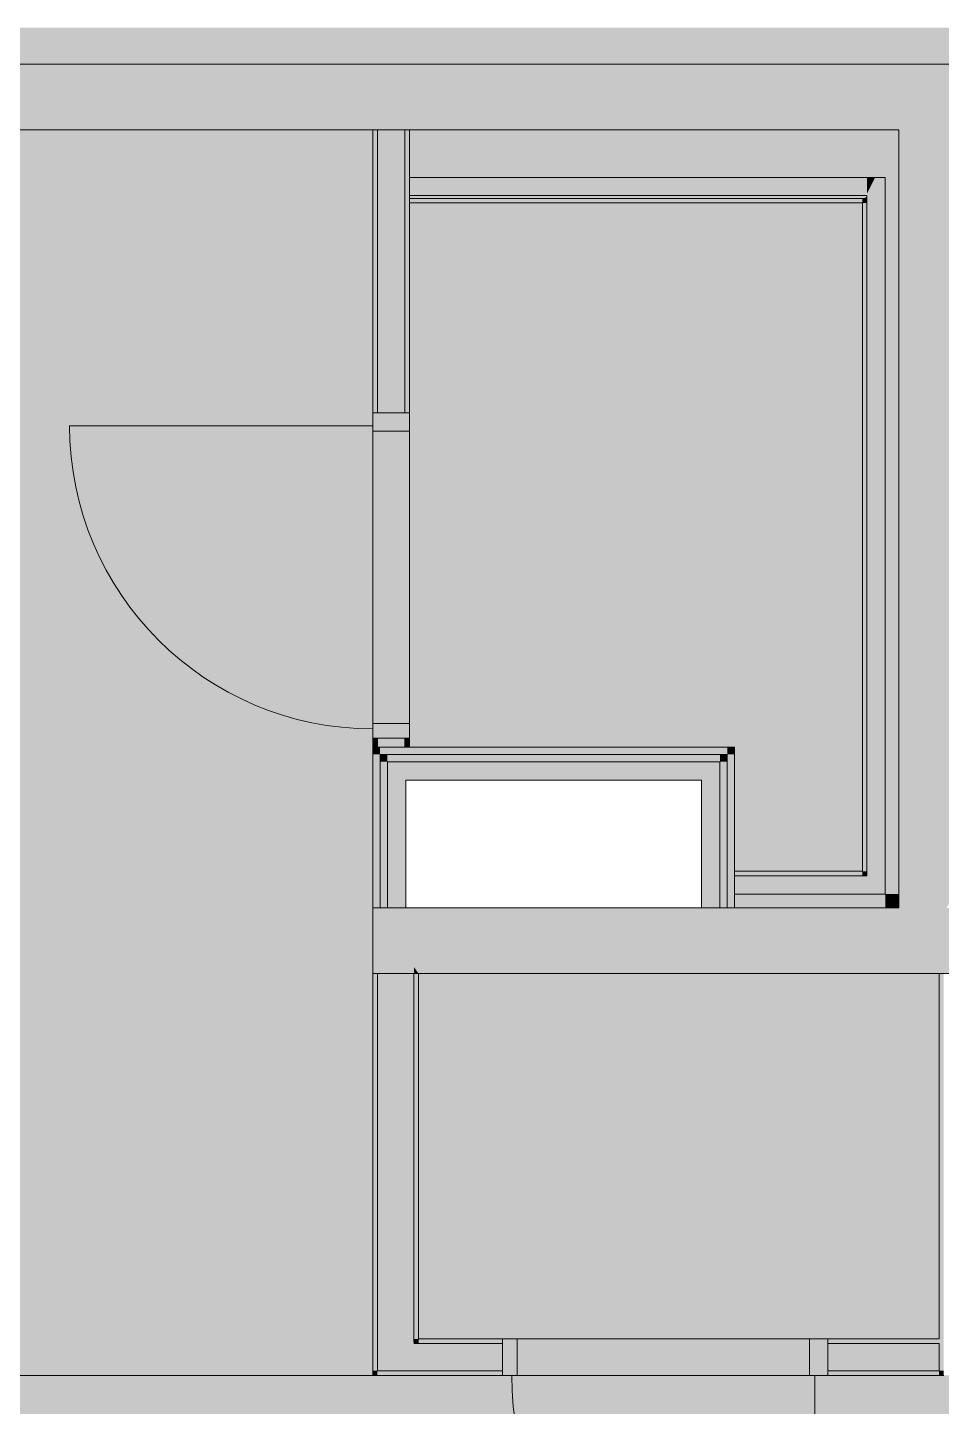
# Model space of a CAD drawing. Header units: metres. Extents: x -3.9 to 83, y -38 to 6.2.
# Drawn here: x 64.925 to 67.426, y -9.96 to -6.185 of the extents above; entities that cross this region are included whole.
import ezdxf

# ---------------------------------------------------------------- set-up
doc = ezdxf.new("R2010")
doc.units = ezdxf.units.M
doc.header["$MEASUREMENT"] = 0
doc.set_wipeout_variables(frame=1)
doc.linetypes.add('Schnittlinie', pattern=[0.006, 0.003, -0.0015, 0, -0.0015])
doc.linetypes.add('Wipeout_Contour', pattern=[1, 0, -1])
for name, color, linetype in [('0._Erdgeschoß PP Icon_3_0', 7, 'Continuous'), ('0._Erdgeschoß PP Icon_3_120 Wand Innen tragend', 7, 'Continuous'), ('0._Erdgeschoß PP Icon_3_130 Wand Innen', 7, 'Continuous'), ('0._Erdgeschoß PP Icon_3_135 Wand Vorsatzschale', 7, 'Continuous'), ('0._Erdgeschoß PP Icon_3_170 Schachtwände', 7, 'Continuous'), ('0._Erdgeschoß PP Icon_3_810 Raum', 7, 'Continuous'), ('0._Erdgeschoß PP Icon_3_815 Raumbegrenzung', 7, 'Continuous')]:
    doc.layers.add(name, color=color, linetype=linetype)

msp = doc.modelspace()

# ---------------------------------------------------------------- wipeouts: each hides what was drawn before it
at = {"color": 254, "linetype": 'Wipeout_Contour', "lineweight": 0, "ltscale": 298.646124}
msp.add_wipeout([(57.4619, 3.5109), (57.4619, -37.8391), (81.8426, -37.8391), (81.8426, 3.5109)], dxfattribs=at).dxf.layer = '0._Erdgeschoß PP Icon_3_0'

# ---------------------------------------------------------------- next in the draw order: hatches: boundary and pattern name
at = {"layer": '0._Erdgeschoß PP Icon_3_120 Wand Innen tragend', "linetype": 'Continuous', "lineweight": 0, "true_color": 0x000000}
for points in [[(61.3985, -6.1854), (61.3989, -6.2854), (69.4202, -6.2854), (69.4202, -6.1854)], [(69.4202, -6.2854), (61.3989, -6.2854), (61.3996, -6.4654), (69.4202, -6.4654)], [(67.4398, -8.5954), (67.4902, -8.5254), (67.4902, -6.4654), (67.3102, -6.4654), (67.3102, -8.5954)], [(65.8827, -8.6134), (65.8702, -8.5954), (65.8702, -8.7754), (65.8827, -8.7754)], [(65.9952, -8.7754), (67.3102, -8.7754), (67.3102, -8.5954), (65.8702, -8.5954)], [(67.4398, -8.5954), (67.3102, -8.7754), (67.4902, -8.7754), (67.4902, -8.5954)], [(67.4398, -8.5954), (67.3102, -8.5954), (67.3102, -8.7754)], [(65.9827, -8.7754), (65.9827, -8.7574), (65.8827, -8.6134), (65.8827, -8.7754)], [(65.9952, -8.7754), (65.9827, -8.7574), (65.9827, -8.7754)], [(67.4327, -9.8629), (67.4327, -8.7754), (67.4202, -8.7754), (67.4202, -9.8629)], [(67.4327, -9.8629), (67.4202, -9.8754), (67.4327, -9.8754)], [(67.4202, -9.8629), (67.4202, -9.8754), (67.4327, -9.8629)]]:
    msp.add_hatch(color=18, dxfattribs=at).paths.add_polyline_path(points)
at = {"layer": '0._Erdgeschoß PP Icon_3_130 Wand Innen', "linetype": 'Continuous', "lineweight": 0, "true_color": 0x000000}
for points in [[(65.8702, -6.4654), (65.8702, -7.2404), (65.8827, -7.2404), (65.8827, -6.4654)], [(65.8827, -7.2404), (65.9577, -7.2404), (65.9577, -6.4654), (65.8827, -6.4654)], [(65.9577, -6.4654), (65.9577, -7.2404), (65.9702, -7.2404), (65.9702, -6.4654)], [(65.8702, -8.1554), (65.8827, -8.1554), (65.8827, -8.1304), (65.8702, -8.1304)], [(65.8827, -8.1304), (65.8827, -8.1554), (65.9577, -8.1554), (65.9577, -8.1304)], [(65.9702, -8.1304), (65.9577, -8.1304), (65.9577, -8.1554), (65.9702, -8.1554)], [(65.8827, -9.8629), (65.8827, -8.7754), (65.8702, -8.7754), (65.8702, -9.8629)], [(65.9796, -9.7879), (65.9827, -9.7854), (65.9827, -8.7754), (65.8827, -8.7754), (65.8827, -9.7879)], [(65.9952, -9.7754), (65.9952, -8.7754), (65.9827, -8.7754), (65.9827, -9.7754)], [(65.9952, -9.7754), (65.9827, -9.7854), (65.9827, -9.7879), (65.9952, -9.7879)], [(65.9827, -9.7854), (65.9952, -9.7754), (65.9827, -9.7754)], [(65.9952, -9.7754), (65.9952, -9.7879), (66.2252, -9.7879), (66.2252, -9.7754)], [(67.1152, -9.7879), (67.4202, -9.7879), (67.4202, -9.7754), (67.1152, -9.7754)], [(65.8858, -9.8629), (65.9796, -9.7879), (65.8827, -9.7879), (65.8827, -9.8629)], [(65.9827, -9.7879), (65.9796, -9.7879), (65.8858, -9.8629), (65.9827, -9.8629)], [(65.9827, -9.8629), (66.2252, -9.8629), (66.2252, -9.7879), (65.9827, -9.7879)], [(67.1152, -9.8629), (67.4202, -9.8629), (67.4202, -9.7879), (67.1152, -9.7879)], [(65.8702, -9.8629), (65.8702, -9.8754), (65.8827, -9.8654), (65.8827, -9.8629)], [(65.8702, -9.8754), (65.8827, -9.8754), (65.8827, -9.8654)], [(65.8827, -9.8654), (65.8827, -9.8754), (66.2252, -9.8754), (66.2252, -9.8629), (65.8858, -9.8629)], [(67.4202, -9.8629), (67.1152, -9.8629), (67.1152, -9.8754), (67.4202, -9.8754)]]:
    msp.add_hatch(color=18, dxfattribs=at).paths.add_polyline_path(points)
at = {"layer": '0._Erdgeschoß PP Icon_3_130 Wand Innen', "linetype": 'Continuous', "lineweight": 13, "true_color": 0xf9f8f6}
for points in [[(65.9702, -7.2404), (65.8702, -7.2404), (65.8702, -8.1304), (65.9702, -8.1304)], [(67.1152, -9.7754), (66.2252, -9.7754), (66.2252, -9.8754), (67.1152, -9.8754)]]:
    msp.add_hatch(color=7, dxfattribs=at).paths.add_polyline_path(points)
at = {"layer": '0._Erdgeschoß PP Icon_3_130 Wand Innen', "linetype": 'Continuous', "lineweight": 0, "true_color": 0xffffff}
for points in [[(65.8702, -7.2404), (65.8702, -7.2904), (65.9702, -7.2904), (65.9702, -7.2404)], [(65.9702, -8.1304), (65.9702, -8.0904), (65.8702, -8.0904), (65.8702, -8.1304)], [(66.2252, -9.7754), (66.2252, -9.8754), (66.2652, -9.8754), (66.2652, -9.7754)], [(67.1152, -9.8754), (67.1152, -9.7754), (67.0652, -9.7754), (67.0652, -9.8754)]]:
    msp.add_hatch(color=7, dxfattribs=at).paths.add_polyline_path(points)
at = {"layer": '0._Erdgeschoß PP Icon_3_135 Wand Vorsatzschale', "linetype": 'Continuous', "lineweight": 0, "true_color": 0x000000}
for points in [[(67.2727, -6.4654), (65.9702, -6.4654), (65.9702, -6.5954), (67.2452, -6.5954), (67.2727, -6.5404)], [(67.2727, -6.5954), (67.3102, -6.5954), (67.3102, -6.4654), (67.2727, -6.5404)], [(67.2727, -6.4654), (67.2727, -6.5404), (67.3102, -6.4654)], [(67.2727, -6.5954), (67.2727, -6.5404), (67.2452, -6.5954)], [(67.2227, -6.5954), (65.9702, -6.5954), (65.9702, -6.6454), (67.2202, -6.6454), (67.2227, -6.6404)], [(67.2727, -6.6454), (67.2727, -6.5954), (67.2452, -6.5954), (67.2227, -6.6404), (67.2227, -6.6454)], [(67.2227, -6.6404), (67.2452, -6.5954), (67.2227, -6.5954)], [(67.3102, -8.5579), (67.3102, -6.5954), (67.2727, -6.5954), (67.2727, -8.5579)], [(65.9702, -6.6529), (67.2165, -6.6529), (67.2202, -6.6454), (65.9702, -6.6454)], [(67.2102, -6.6529), (65.9702, -6.6529), (65.9702, -6.6654), (67.2102, -6.6654)], [(67.2165, -6.6529), (67.2102, -6.6654), (67.2227, -6.6654), (67.2227, -6.6529)], [(67.2102, -6.6654), (67.2165, -6.6529), (67.2102, -6.6529)], [(67.2227, -8.4954), (67.2227, -6.6654), (67.2102, -6.6654), (67.2102, -8.4954)], [(67.2227, -6.6529), (67.2227, -6.6454), (67.2165, -6.6529)], [(67.2727, -8.5079), (67.2727, -6.6454), (67.2227, -6.6454), (67.2227, -8.5079)], [(67.2102, -8.4954), (66.8602, -8.4954), (66.8602, -8.5079), (67.2102, -8.5079)], [(67.2227, -8.5079), (66.8602, -8.5079), (66.8602, -8.5579), (67.2227, -8.5579)], [(67.2102, -8.4954), (67.2102, -8.5079), (67.2227, -8.5079)], [(67.2227, -8.4954), (67.2102, -8.4954), (67.2227, -8.5079)], [(67.2227, -8.5079), (67.2227, -8.5579), (67.2727, -8.5579)], [(67.2727, -8.5079), (67.2227, -8.5079), (67.2727, -8.5579)], [(67.2727, -8.5579), (66.8602, -8.5579), (66.8602, -8.5954), (67.2727, -8.5954)], [(67.2727, -8.5579), (67.2727, -8.5954), (67.3102, -8.5954)], [(67.3102, -8.5579), (67.2727, -8.5579), (67.3102, -8.5954)]]:
    msp.add_hatch(color=18, dxfattribs=at).paths.add_polyline_path(points)
at = {"layer": '0._Erdgeschoß PP Icon_3_170 Schachtwände', "linetype": 'Continuous', "lineweight": 0, "true_color": 0x000000}
for points in [[(65.8902, -8.1754), (65.8702, -8.1554), (65.8702, -8.1754)], [(65.8902, -8.1554), (65.8702, -8.1554), (65.8902, -8.1754)], [(65.8702, -8.1754), (65.8702, -8.5954), (65.8902, -8.5954), (65.8902, -8.1754)], [(65.8902, -8.1554), (65.8902, -8.1754), (66.8402, -8.1754), (66.8402, -8.1554)], [(65.9102, -8.1954), (65.8902, -8.1754), (65.8902, -8.1954)], [(65.9102, -8.1754), (65.8902, -8.1754), (65.9102, -8.1954)], [(65.9102, -8.1754), (65.9102, -8.1954), (66.8202, -8.1954), (66.8202, -8.1754)], [(66.8202, -8.1954), (66.8402, -8.1954), (66.8402, -8.1754)], [(66.8202, -8.1754), (66.8202, -8.1954), (66.8402, -8.1754)], [(66.8402, -8.1754), (66.8602, -8.1754), (66.8602, -8.1554)], [(66.8402, -8.1554), (66.8402, -8.1754), (66.8602, -8.1554)], [(66.8402, -8.1754), (66.8402, -8.5954), (66.8602, -8.5954), (66.8602, -8.1754)], [(65.8902, -8.1954), (65.8902, -8.5954), (65.9102, -8.5954), (65.9102, -8.1954)], [(65.9602, -8.2454), (65.9102, -8.1954), (65.9102, -8.2454)], [(65.9602, -8.1954), (65.9102, -8.1954), (65.9602, -8.2454)], [(65.9602, -8.2454), (66.7702, -8.2454), (66.7702, -8.1954), (65.9602, -8.1954)], [(66.7702, -8.2454), (66.8202, -8.2454), (66.8202, -8.1954)], [(66.7702, -8.2454), (66.8202, -8.1954), (66.7702, -8.1954)], [(66.8202, -8.1954), (66.8202, -8.5954), (66.8402, -8.5954), (66.8402, -8.1954)], [(65.9102, -8.2454), (65.9102, -8.5954), (65.9602, -8.5954), (65.9602, -8.2454)], [(66.7702, -8.2454), (66.7702, -8.5954), (66.8202, -8.5954), (66.8202, -8.2454)]]:
    msp.add_hatch(color=18, dxfattribs=at).paths.add_polyline_path(points)
at = {"layer": '0._Erdgeschoß PP Icon_3_810 Raum', "linetype": 'Continuous', "lineweight": 13, "true_color": 0xf9f8f6}
for points in [[(64.1102, -6.4654), (64.1102, -8.5954), (64.8102, -8.5954), (64.8102, -8.7754), (64.8102, -9.8754), (65.8702, -9.8754), (65.8702, -8.7754), (65.8702, -8.1554), (65.8702, -6.4654)], [(67.2102, -8.4954), (67.2102, -6.6654), (65.9702, -6.6654), (65.9702, -8.1554), (66.8602, -8.1554), (66.8602, -8.4954)], [(65.9952, -8.7754), (65.9952, -9.7754), (67.4202, -9.7754), (67.4202, -8.7754), (67.3102, -8.7754)], [(64.8102, -9.8754), (64.8102, -11.0754), (67.1302, -11.0754), (67.6602, -11.0754), (67.6602, -9.8754), (67.4202, -9.8754), (65.8702, -9.8754)]]:
    msp.add_hatch(color=7, dxfattribs=at).paths.add_polyline_path(points)

# ---------------------------------------------------------------- next in the draw order: linework, layer by layer
at = {"layer": '0._Erdgeschoß PP Icon_3_120 Wand Innen tragend', "color": 7, "linetype": 'Continuous', "lineweight": 18, "ltscale": 1000}
msp.add_line((69.4202, -6.2854), (61.3989, -6.2854), dxfattribs=at)
at = {"layer": '0._Erdgeschoß PP Icon_3_120 Wand Innen tragend', "color": 7, "linetype": 'Continuous', "lineweight": 18, "ltscale": 1000, "flags": 128}
for points in [[(61.3996, -6.4654), (67.3102, -6.4654)], [(67.3102, -6.4654), (67.3102, -8.5954)], [(67.3102, -8.5954), (65.8702, -8.5954)], [(65.9952, -8.7754), (67.3102, -8.7754)], [(67.3102, -8.7754), (67.4902, -8.7754)]]:
    msp.add_lwpolyline(points, dxfattribs=at)
at = {"layer": '0._Erdgeschoß PP Icon_3_120 Wand Innen tragend', "color": 7, "linetype": 'Continuous', "lineweight": 13, "ltscale": 1000, "flags": 128}
for points in [[(67.4202, -8.7754), (67.4327, -8.7754)], [(67.4202, -8.7754), (67.4202, -9.7754)], [(67.4202, -9.7879), (67.4202, -9.8629)], [(67.4202, -9.8754), (67.4327, -9.8754)]]:
    msp.add_lwpolyline(points, dxfattribs=at)
at = {"layer": '0._Erdgeschoß PP Icon_3_130 Wand Innen', "color": 7, "linetype": 'Continuous', "lineweight": 18, "ltscale": 1000}
for p, q in [((65.8827, -6.4654), (65.8827, -7.2404)), ((65.9577, -7.2404), (65.9577, -6.4654)), ((65.8827, -7.2404), (65.8702, -7.2404)), ((65.8827, -7.2404), (65.8702, -7.2404)), ((65.8827, -7.2404), (65.8702, -7.2404)), ((65.9577, -7.2404), (65.8827, -7.2404)), ((65.9577, -7.2404), (65.8827, -7.2404)), ((65.9577, -7.2404), (65.8827, -7.2404)), ((65.9702, -7.2404), (65.9577, -7.2404)), ((65.9702, -7.2404), (65.9577, -7.2404)), ((65.9702, -7.2404), (65.9577, -7.2404)), ((65.8827, -8.1304), (65.8702, -8.1304)), ((65.8827, -8.1304), (65.8702, -8.1304)), ((65.8827, -8.1304), (65.8702, -8.1304)), ((65.8827, -8.1304), (65.8827, -8.1554)), ((65.9577, -8.1304), (65.8827, -8.1304)), ((65.9577, -8.1304), (65.8827, -8.1304)), ((65.9577, -8.1304), (65.8827, -8.1304)), ((65.9577, -8.1554), (65.9577, -8.1304)), ((65.9702, -8.1304), (65.9577, -8.1304)), ((65.9702, -8.1304), (65.9577, -8.1304)), ((65.9702, -8.1304), (65.9577, -8.1304)), ((65.8827, -8.7754), (65.8702, -8.7754)), ((65.8827, -8.7754), (65.8702, -8.7754)), ((65.8827, -8.7754), (65.9827, -8.7754)), ((65.8827, -8.7754), (65.8827, -9.7879)), ((65.8827, -8.7754), (65.9827, -8.7754)), ((65.9827, -8.7754), (65.9952, -8.7754)), ((65.9827, -9.7854), (65.9827, -8.7754)), ((65.9827, -8.7754), (65.9952, -8.7754)), ((66.2252, -9.7754), (66.2252, -9.7879)), ((66.2252, -9.7754), (66.2252, -9.7879)), ((66.2252, -9.7754), (66.2252, -9.7879)), ((67.1152, -9.7754), (67.1152, -9.7879)), ((67.1152, -9.7754), (67.1152, -9.7879)), ((67.1152, -9.7754), (67.1152, -9.7879)), ((65.8827, -9.7879), (65.8827, -9.8629)), ((65.9827, -9.7879), (65.9952, -9.7879)), ((65.9827, -9.7879), (65.9952, -9.7879)), ((66.2252, -9.7879), (65.9952, -9.7879)), ((66.2252, -9.7879), (66.2252, -9.8629)), ((66.2252, -9.7879), (66.2252, -9.8629)), ((66.2252, -9.7879), (66.2252, -9.8629)), ((67.4202, -9.7879), (67.1152, -9.7879)), ((67.1152, -9.7879), (67.1152, -9.8629)), ((67.1152, -9.7879), (67.1152, -9.8629)), ((67.1152, -9.7879), (67.1152, -9.8629)), ((65.8827, -9.8629), (65.8858, -9.8629)), ((65.8827, -9.8629), (65.8858, -9.8629)), ((65.8858, -9.8629), (65.9827, -9.8629)), ((65.8858, -9.8629), (65.9827, -9.8629)), ((65.9827, -9.8629), (66.2252, -9.8629)), ((66.2252, -9.8629), (66.2252, -9.8754)), ((66.2252, -9.8629), (66.2252, -9.8754)), ((66.2252, -9.8629), (66.2252, -9.8754)), ((67.1152, -9.8629), (67.4202, -9.8629)), ((67.1152, -9.8629), (67.1152, -9.8754)), ((67.1152, -9.8629), (67.1152, -9.8754)), ((67.1152, -9.8629), (67.1152, -9.8754))]:
    msp.add_line(p, q, dxfattribs=at)
at = {"layer": '0._Erdgeschoß PP Icon_3_130 Wand Innen', "color": 7, "linetype": 'Schnittlinie', "lineweight": 13, "ltscale": 1000}
for p, q in [((65.8702, -8.1304), (65.8702, -7.2404)), ((65.9702, -8.1304), (65.9702, -7.2404)), ((66.2252, -9.7754), (67.1152, -9.7754)), ((66.2252, -9.8754), (67.1152, -9.8754))]:
    msp.add_line(p, q, dxfattribs=at)
at = {"layer": '0._Erdgeschoß PP Icon_3_130 Wand Innen', "color": 8, "linetype": 'Continuous', "lineweight": 13, "ltscale": 1000}
for p, q in [((65.8702, -7.2404), (65.8702, -7.2904)), ((65.9702, -7.2404), (65.8702, -7.2404)), ((65.9702, -7.2904), (65.9702, -7.2404)), ((65.8702, -7.2904), (65.9702, -7.2904)), ((65.9702, -8.0904), (65.8702, -8.0904)), ((65.8702, -8.0904), (65.8702, -8.1304)), ((65.9702, -8.1304), (65.9702, -8.0904)), ((65.8702, -8.1304), (65.9702, -8.1304)), ((66.2252, -9.7754), (66.2652, -9.7754)), ((66.2252, -9.8754), (66.2252, -9.7754)), ((66.2652, -9.7754), (66.2652, -9.8754)), ((67.0652, -9.8754), (67.0652, -9.7754)), ((67.0652, -9.7754), (67.1152, -9.7754)), ((67.1152, -9.7754), (67.1152, -9.8754)), ((66.2652, -9.8754), (66.2252, -9.8754)), ((67.1152, -9.8754), (67.0652, -9.8754))]:
    msp.add_line(p, q, dxfattribs=at)
at = {"layer": '0._Erdgeschoß PP Icon_3_130 Wand Innen', "color": 8, "linetype": 'Continuous', "lineweight": 0, "ltscale": 1000}
for p, q in [((65.8702, -7.2754), (65.0402, -7.2754)), ((67.0802, -9.8754), (67.0802, -10.7054))]:
    msp.add_line(p, q, dxfattribs=at)
at = {"layer": '0._Erdgeschoß PP Icon_3_130 Wand Innen', "color": 7, "linetype": 'Continuous', "lineweight": 18, "ltscale": 1000, "flags": 128}
for points in [[(65.9702, -6.4654), (65.8702, -6.4654)], [(65.8702, -6.4654), (65.8702, -7.2404)], [(65.9702, -7.2404), (65.9702, -6.4654)], [(65.8702, -8.1304), (65.8702, -8.1554)], [(65.9702, -8.1554), (65.9702, -8.1304)], [(65.8702, -8.1554), (65.9702, -8.1554)], [(65.8702, -8.5954), (65.8702, -8.7754)], [(65.8702, -8.7754), (65.8702, -9.8754)], [(65.9952, -9.7754), (65.9952, -8.7754)], [(66.2252, -9.7754), (65.9952, -9.7754)], [(67.4202, -9.7754), (67.1152, -9.7754)], [(67.4202, -9.8629), (67.4202, -9.7879)], [(65.8702, -9.8754), (65.8827, -9.8754)], [(65.8827, -9.8754), (66.2252, -9.8754)], [(67.1152, -9.8754), (67.4202, -9.8754)]]:
    msp.add_lwpolyline(points, dxfattribs=at)
at = {"layer": '0._Erdgeschoß PP Icon_3_130 Wand Innen', "color": 8, "linetype": 'Continuous', "lineweight": 0, "ltscale": 1000}
for centre in [(65.8702, -7.2754), (67.0802, -9.8754)]:
    msp.add_arc(centre, 0.83, 180, 270, dxfattribs=at)
at = {"layer": '0._Erdgeschoß PP Icon_3_135 Wand Vorsatzschale', "color": 7, "linetype": 'Continuous', "lineweight": 18, "ltscale": 1000}
for p, q in [((65.9702, -6.5954), (67.2452, -6.5954)), ((67.2452, -6.5954), (67.2727, -6.5954)), ((67.2727, -6.6454), (67.2727, -6.5954)), ((67.2727, -6.6454), (67.2727, -6.5954)), ((65.9702, -6.6454), (67.2202, -6.6454)), ((65.9702, -6.6529), (67.2165, -6.6529)), ((67.2227, -6.6529), (67.2165, -6.6529)), ((67.2227, -6.6454), (67.2202, -6.6454)), ((67.2227, -6.6529), (67.2227, -6.6454)), ((67.2227, -6.6529), (67.2227, -6.6454)), ((67.2227, -6.6654), (67.2227, -6.6529)), ((67.2227, -6.6654), (67.2227, -6.6529)), ((67.2227, -6.6654), (67.2227, -8.5079)), ((67.2727, -8.5079), (67.2727, -6.6454)), ((67.2102, -8.5079), (66.8602, -8.5079)), ((67.2102, -8.5079), (67.2227, -8.5079)), ((67.2102, -8.5079), (67.2227, -8.5079)), ((67.2727, -8.5579), (67.2727, -8.5079)), ((66.8602, -8.5579), (67.2227, -8.5579)), ((67.2227, -8.5579), (67.2727, -8.5579)), ((67.2227, -8.5579), (67.2727, -8.5579))]:
    msp.add_line(p, q, dxfattribs=at)
at = {"layer": '0._Erdgeschoß PP Icon_3_135 Wand Vorsatzschale', "color": 7, "linetype": 'Continuous', "lineweight": 18, "ltscale": 1000, "flags": 128}
for points in [[(67.3102, -6.4654), (65.9702, -6.4654)], [(65.9702, -6.5954), (65.9702, -6.4654)], [(67.3102, -6.4654), (67.3102, -6.5954)], [(65.9702, -6.6454), (65.9702, -6.5954)], [(67.3102, -8.5954), (67.3102, -6.5954)], [(65.9702, -6.6529), (65.9702, -6.6454)], [(65.9702, -6.6654), (65.9702, -6.6529)], [(65.9702, -6.6654), (67.2102, -6.6654)], [(67.2102, -6.6654), (67.2102, -8.4954)], [(67.2102, -8.4954), (66.8602, -8.4954)], [(66.8602, -8.4954), (66.8602, -8.5079)], [(66.8602, -8.5079), (66.8602, -8.5579)], [(66.8602, -8.5579), (66.8602, -8.5954)], [(66.8602, -8.5954), (67.2727, -8.5954)], [(67.3102, -8.5954), (67.2727, -8.5954)]]:
    msp.add_lwpolyline(points, dxfattribs=at)
at = {"layer": '0._Erdgeschoß PP Icon_3_170 Schachtwände', "color": 7, "linetype": 'Continuous', "lineweight": 18, "ltscale": 1000}
for p, q in [((65.9102, -8.1754), (65.8902, -8.1754)), ((65.8902, -8.1754), (65.8902, -8.1954)), ((66.8202, -8.1754), (65.9102, -8.1754)), ((66.8402, -8.1754), (66.8202, -8.1754)), ((66.8402, -8.1954), (66.8402, -8.1754)), ((65.8902, -8.1954), (65.8902, -8.5954)), ((65.9102, -8.1954), (65.9102, -8.2454)), ((65.9602, -8.1954), (65.9102, -8.1954)), ((65.9102, -8.1954), (65.9102, -8.2454)), ((66.7702, -8.1954), (65.9602, -8.1954)), ((66.8202, -8.1954), (66.7702, -8.1954)), ((66.8202, -8.2454), (66.8202, -8.1954)), ((66.8202, -8.2454), (66.8202, -8.1954)), ((66.8402, -8.5954), (66.8402, -8.1954)), ((65.9102, -8.2454), (65.9102, -8.5954)), ((66.8202, -8.5954), (66.8202, -8.2454))]:
    msp.add_line(p, q, dxfattribs=at)
at = {"layer": '0._Erdgeschoß PP Icon_3_170 Schachtwände', "color": 7, "linetype": 'Continuous', "lineweight": 18, "ltscale": 1000, "flags": 128}
for points in [[(65.8702, -8.1554), (65.8702, -8.1754)], [(66.8602, -8.1554), (65.8702, -8.1554)], [(65.8702, -8.1754), (65.8702, -8.5954)], [(66.8602, -8.1554), (66.8602, -8.1754)], [(66.8602, -8.5954), (66.8602, -8.1754)], [(65.9602, -8.2454), (66.7702, -8.2454)], [(65.9602, -8.5954), (65.9602, -8.2454)], [(66.7702, -8.2454), (66.7702, -8.5954)], [(65.8702, -8.5954), (65.8902, -8.5954)], [(65.8902, -8.5954), (65.9102, -8.5954)], [(65.9102, -8.5954), (65.9602, -8.5954)], [(66.8202, -8.5954), (66.7702, -8.5954)], [(66.8402, -8.5954), (66.8202, -8.5954)], [(66.8602, -8.5954), (66.8402, -8.5954)]]:
    msp.add_lwpolyline(points, dxfattribs=at)
at = {"layer": '0._Erdgeschoß PP Icon_3_815 Raumbegrenzung', "color": 8, "linetype": 'Continuous', "lineweight": 13, "ltscale": 1000}
msp.add_line((64.7102, -9.8754), (65.8702, -9.8754), dxfattribs=at)

doc.saveas('drawing.dxf')
